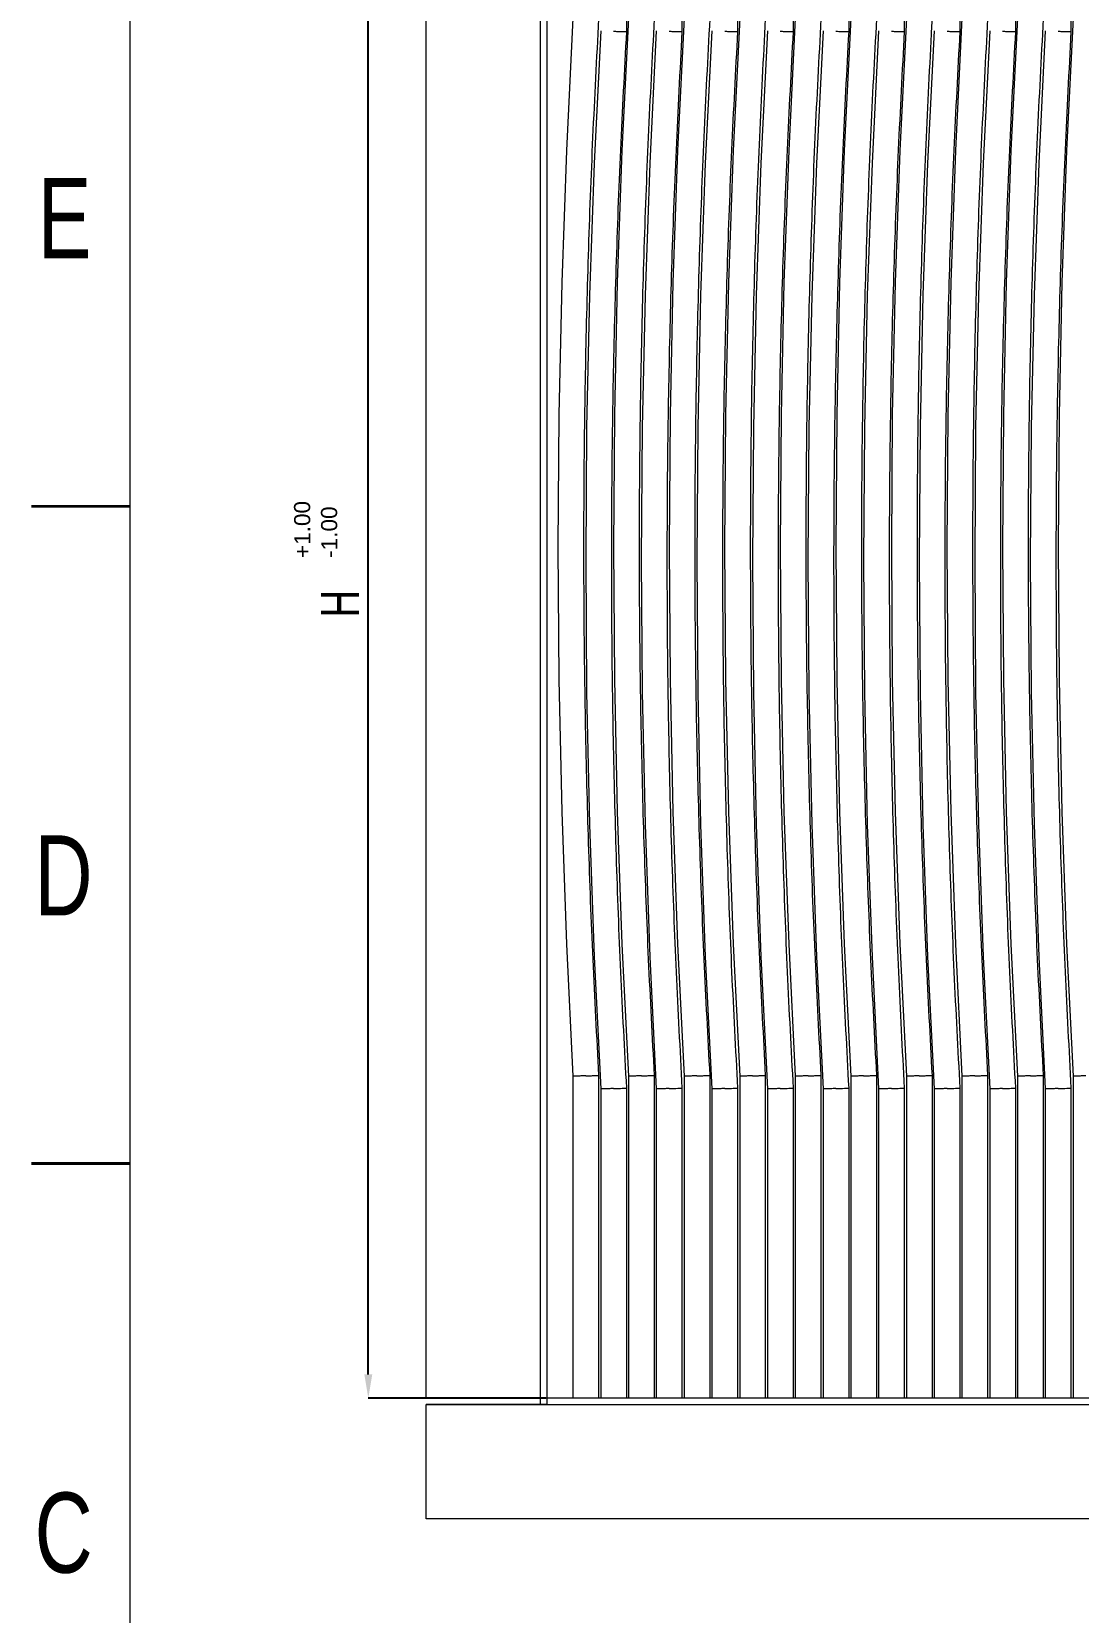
# Model space of a CAD drawing. Header units: millimetres. Extents: x 1601 to 1945, y 1403 to 1645.
# Drawn here: x 1601.2 to 1667.1, y 1495.7 to 1595.3 of the extents above; entities that cross this region are included whole.
import ezdxf

# ---------------------------------------------------------------- set-up
doc = ezdxf.new("R2010")
doc.units = ezdxf.units.MM
doc.styles.add('SLDTEXTSTYLE0', font='TXT', dxfattribs={"width": 0.75})
doc.styles.get("Standard").update_dxf_attribs({"font": 'arial.ttf'})
doc.dimstyles.new('SLDDIMSTYLE0', dxfattribs={"dimtxt": 2.38125, "dimasz": 1.5, "dimexe": 0, "dimexo": 0.0625, "dimgap": 0.595312, "dimtad": 1, "dimdec": 0, "dimlfac": 10, "dimrnd": 1e-09, "dimzin": 12, "dimdsep": 46, "dimtxsty": 'SLDTEXTSTYLE0', "dimsah": 1, "dimcen": 0.09, "dimadec": 0, "dimazin": 3, "dimtfac": 1, "dimtdec": 0, "dimtofl": 0, "dimtmove": 0, "dimatfit": 3, "dimfxl": 1, "dimfrac": 2, "dimtolj": 1, "dimtzin": 12, "dimarcsym": 0})

# ---------------------------------------------------------------- blocks, each defined once
blk = doc.blocks.new('*D53')
at = {"color": 0, "lineweight": -2, "transparency": 16777216}
for p, q in [((1633.613, 1615.596), (1622.426, 1615.596)), ((1622.426, 1510.696), (1622.426, 1614.096)), ((1633.613, 1509.196), (1622.426, 1509.196))]:
    blk.add_line(p, q, dxfattribs=at)
at = {"color": 0, "transparency": 16777216}
for points in [[(1622.176, 1614.096), (1622.676, 1614.096), (1622.426, 1615.596)], [(1622.176, 1510.696), (1622.676, 1510.696), (1622.426, 1509.196)]]:
    blk.add_solid(points, dxfattribs=at)
at = {"layer": 'Defpoints', "color": 0, "transparency": 16777216}
for p in [(1622.426, 1615.596), (1633.675, 1615.596), (1633.675, 1509.196)]:
    blk.add_point(p, dxfattribs=at)
at = {"color": 0, "lineweight": 20, "transparency": 16777216, "insert": (1619.45, 1559.236), "char_height": 2.3813, "attachment_point": 2, "rotation": 90, "style": 'SLDTEXTSTYLE0'}
blk.add_mtext('\\A1;H', dxfattribs=at)

msp = doc.modelspace()

# ---------------------------------------------------------------- linework, layer by layer
at = {"color": 7, "linetype": 'Continuous', "lineweight": 18}
msp.add_line((1607.432, 1409.299), (1607.432, 1638.636), dxfattribs=at)
at = {"lineweight": 20}
for p, q in [((1626.075, 1509.196), (1626.075, 1615.596)), ((1633.255, 1615.596), (1633.255, 1509.196)), ((1633.675, 1615.596), (1633.675, 1509.196)), ((1638.683, 1615.596), (1638.683, 1595.272)), ((1642.183, 1615.596), (1642.183, 1595.272)), ((1645.683, 1615.596), (1645.683, 1595.272)), ((1649.183, 1615.596), (1649.183, 1595.272)), ((1652.683, 1615.596), (1652.683, 1595.272)), ((1656.183, 1615.596), (1656.183, 1595.272)), ((1659.683, 1615.596), (1659.683, 1595.272)), ((1663.183, 1615.596), (1663.183, 1595.272)), ((1666.683, 1615.596), (1666.683, 1595.272)), ((1635.317, 1529.474), (1635.317, 1509.196)), ((1636.933, 1529.52), (1636.933, 1509.196)), ((1638.817, 1529.474), (1638.817, 1509.196)), ((1640.433, 1529.52), (1640.433, 1509.196)), ((1642.317, 1529.474), (1642.317, 1509.196)), ((1643.933, 1529.52), (1643.933, 1509.196)), ((1645.817, 1529.474), (1645.817, 1509.196)), ((1647.433, 1529.52), (1647.433, 1509.196)), ((1649.317, 1529.474), (1649.317, 1509.196)), ((1650.933, 1529.52), (1650.933, 1509.196)), ((1652.817, 1529.474), (1652.817, 1509.196)), ((1654.433, 1529.52), (1654.433, 1509.196)), ((1656.317, 1529.474), (1656.317, 1509.196)), ((1657.933, 1529.52), (1657.933, 1509.196)), ((1659.817, 1529.474), (1659.817, 1509.196)), ((1661.433, 1529.52), (1661.433, 1509.196)), ((1663.317, 1529.474), (1663.317, 1509.196)), ((1664.933, 1529.52), (1664.933, 1509.196)), ((1666.817, 1529.474), (1666.817, 1509.196)), ((1637.067, 1528.674), (1637.067, 1509.196)), ((1638.683, 1528.72), (1638.683, 1509.196)), ((1640.567, 1528.674), (1640.567, 1509.196)), ((1642.183, 1528.72), (1642.183, 1509.196)), ((1644.067, 1528.674), (1644.067, 1509.196)), ((1645.683, 1528.72), (1645.683, 1509.196)), ((1647.567, 1528.674), (1647.567, 1509.196)), ((1649.183, 1528.72), (1649.183, 1509.196)), ((1651.067, 1528.674), (1651.067, 1509.196)), ((1652.683, 1528.72), (1652.683, 1509.196)), ((1654.567, 1528.674), (1654.567, 1509.196)), ((1656.183, 1528.72), (1656.183, 1509.196)), ((1658.067, 1528.674), (1658.067, 1509.196)), ((1659.683, 1528.72), (1659.683, 1509.196)), ((1661.567, 1528.674), (1661.567, 1509.196)), ((1663.183, 1528.72), (1663.183, 1509.196)), ((1665.067, 1528.674), (1665.067, 1509.196)), ((1666.683, 1528.72), (1666.683, 1509.196)), ((1633.255, 1509.196), (1626.075, 1509.196)), ((1626.075, 1508.776), (1626.075, 1508.796)), ((1633.275, 1508.796), (1626.075, 1508.796)), ((1633.675, 1508.776), (1626.075, 1508.776)), ((1626.075, 1501.596), (1626.075, 1508.776)), ((1633.675, 1509.196), (1633.255, 1509.196)), ((1633.275, 1508.796), (1633.275, 1509.196)), ((1633.675, 1508.796), (1633.275, 1508.796)), ((1633.675, 1509.196), (1633.675, 1508.776)), ((1740.075, 1509.196), (1633.675, 1509.196)), ((1740.075, 1508.776), (1633.675, 1508.776)), ((1746.375, 1501.596), (1626.075, 1501.596))]:
    msp.add_line(p, q, dxfattribs=at)
at = {"color": 7, "linetype": 'Continuous', "lineweight": 35}
for p, q in [((1607.432, 1565.364), (1601.222, 1565.364)), ((1601.222, 1523.967), (1607.432, 1523.967)), ((1607.432, 1523.967), (1601.222, 1523.967))]:
    msp.add_line(p, q, dxfattribs=at)
at = {"lineweight": 20, "flags": 128}
for points in [[(1635.317, 1596.118), (1634.903, 1587.793), (1634.607, 1579.463), (1634.43, 1571.13), (1634.37, 1562.796), (1634.43, 1554.461), (1634.607, 1546.128), (1634.903, 1537.799), (1635.317, 1529.474)], [(1638.817, 1596.118), (1638.403, 1587.793), (1638.107, 1579.463), (1637.93, 1571.13), (1637.87, 1562.796), (1637.93, 1554.461), (1638.107, 1546.128), (1638.403, 1537.799), (1638.817, 1529.474)], [(1642.317, 1596.118), (1641.903, 1587.793), (1641.607, 1579.463), (1641.43, 1571.13), (1641.37, 1562.796), (1641.43, 1554.461), (1641.607, 1546.128), (1641.903, 1537.799), (1642.317, 1529.474)], [(1645.817, 1596.118), (1645.403, 1587.793), (1645.107, 1579.463), (1644.93, 1571.13), (1644.87, 1562.796), (1644.93, 1554.461), (1645.107, 1546.128), (1645.403, 1537.799), (1645.817, 1529.474)], [(1649.317, 1596.118), (1648.903, 1587.793), (1648.607, 1579.463), (1648.43, 1571.13), (1648.37, 1562.796), (1648.43, 1554.461), (1648.607, 1546.128), (1648.903, 1537.799), (1649.317, 1529.474)], [(1652.817, 1596.118), (1652.403, 1587.793), (1652.107, 1579.463), (1651.93, 1571.13), (1651.87, 1562.796), (1651.93, 1554.461), (1652.107, 1546.128), (1652.403, 1537.799), (1652.817, 1529.474)], [(1656.317, 1596.118), (1655.903, 1587.793), (1655.607, 1579.463), (1655.43, 1571.13), (1655.37, 1562.796), (1655.43, 1554.461), (1655.607, 1546.128), (1655.903, 1537.799), (1656.317, 1529.474)], [(1659.817, 1596.118), (1659.403, 1587.793), (1659.107, 1579.463), (1658.93, 1571.13), (1658.87, 1562.796), (1658.93, 1554.461), (1659.107, 1546.128), (1659.403, 1537.799), (1659.817, 1529.474)], [(1663.317, 1596.118), (1662.903, 1587.793), (1662.607, 1579.463), (1662.43, 1571.13), (1662.37, 1562.796), (1662.43, 1554.461), (1662.607, 1546.128), (1662.903, 1537.799), (1663.317, 1529.474)], [(1666.817, 1596.118), (1666.403, 1587.793), (1666.107, 1579.463), (1665.93, 1571.13), (1665.87, 1562.796), (1665.93, 1554.461), (1666.107, 1546.128), (1666.403, 1537.799), (1666.817, 1529.474)], [(1637.067, 1595.318), (1636.653, 1586.993), (1636.357, 1578.663), (1636.18, 1570.33), (1636.12, 1561.996), (1636.18, 1553.661), (1636.357, 1545.328), (1636.653, 1536.999), (1637.067, 1528.674)], [(1640.567, 1595.318), (1640.153, 1586.993), (1639.857, 1578.663), (1639.68, 1570.33), (1639.62, 1561.996), (1639.68, 1553.661), (1639.857, 1545.328), (1640.153, 1536.999), (1640.567, 1528.674)], [(1644.067, 1595.318), (1643.653, 1586.993), (1643.357, 1578.663), (1643.18, 1570.33), (1643.12, 1561.996), (1643.18, 1553.661), (1643.357, 1545.328), (1643.653, 1536.999), (1644.067, 1528.674)], [(1647.567, 1595.318), (1647.153, 1586.993), (1646.857, 1578.663), (1646.68, 1570.33), (1646.62, 1561.996), (1646.68, 1553.661), (1646.857, 1545.328), (1647.153, 1536.999), (1647.567, 1528.674)], [(1651.067, 1595.318), (1650.653, 1586.993), (1650.357, 1578.663), (1650.18, 1570.33), (1650.12, 1561.996), (1650.18, 1553.661), (1650.357, 1545.328), (1650.653, 1536.999), (1651.067, 1528.674)], [(1654.567, 1595.318), (1654.153, 1586.993), (1653.857, 1578.663), (1653.68, 1570.33), (1653.62, 1561.996), (1653.68, 1553.661), (1653.857, 1545.328), (1654.153, 1536.999), (1654.567, 1528.674)], [(1658.067, 1595.318), (1657.653, 1586.993), (1657.357, 1578.663), (1657.18, 1570.33), (1657.12, 1561.996), (1657.18, 1553.661), (1657.357, 1545.328), (1657.653, 1536.999), (1658.067, 1528.674)], [(1661.567, 1595.318), (1661.153, 1586.993), (1660.857, 1578.663), (1660.68, 1570.33), (1660.62, 1561.996), (1660.68, 1553.661), (1660.857, 1545.328), (1661.153, 1536.999), (1661.567, 1528.674)], [(1665.067, 1595.318), (1664.653, 1586.993), (1664.357, 1578.663), (1664.18, 1570.33), (1664.12, 1561.996), (1664.18, 1553.661), (1664.357, 1545.328), (1664.653, 1536.999), (1665.067, 1528.674)]]:
    msp.add_lwpolyline(points, dxfattribs=at)
at = {"lineweight": 20}
for points, knots in [([(1636.933, 1596.072), (1636.801, 1593.589), (1636.537, 1588.624), (1636.26, 1581.171), (1636.072, 1573.716), (1635.981, 1566.258), (1635.984, 1558.845), (1636.08, 1551.476), (1636.269, 1544.154), (1636.543, 1536.834), (1636.803, 1531.958), (1636.933, 1529.52)], [0, 0, 0, 0, 0.112002, 0.224001, 0.336, 0.448, 0.56, 0.669999, 0.779999, 0.889998, 1, 1, 1, 1]), ([(1638.683, 1595.272), (1638.551, 1592.789), (1638.287, 1587.824), (1638.01, 1580.371), (1637.822, 1572.916), (1637.731, 1565.458), (1637.734, 1558.045), (1637.83, 1550.676), (1638.019, 1543.354), (1638.293, 1536.034), (1638.553, 1531.158), (1638.683, 1528.72)], [0, 0, 0, 0, 0.112002, 0.224001, 0.336, 0.448, 0.56, 0.669999, 0.779999, 0.889998, 1, 1, 1, 1]), ([(1637.875, 1595.295), (1637.878, 1595.295), (1637.893, 1595.294), (1637.998, 1595.291), (1638.145, 1595.287), (1638.346, 1595.281), (1638.517, 1595.276), (1638.656, 1595.273), (1638.674, 1595.272), (1638.683, 1595.272)], [0, 0, 0, 0, 0.005967, 0.035468, 0.250133, 0.356315, 0.570905, 0.785452, 1, 1, 1, 1]), ([(1640.433, 1596.072), (1640.301, 1593.589), (1640.037, 1588.624), (1639.76, 1581.171), (1639.572, 1573.716), (1639.481, 1566.258), (1639.484, 1558.845), (1639.58, 1551.476), (1639.769, 1544.154), (1640.043, 1536.834), (1640.303, 1531.958), (1640.433, 1529.52)], [0, 0, 0, 0, 0.112002, 0.224001, 0.336, 0.448, 0.56, 0.669999, 0.779999, 0.889998, 1, 1, 1, 1]), ([(1642.183, 1595.272), (1642.051, 1592.789), (1641.787, 1587.824), (1641.51, 1580.371), (1641.322, 1572.916), (1641.231, 1565.458), (1641.234, 1558.045), (1641.33, 1550.676), (1641.519, 1543.354), (1641.793, 1536.034), (1642.053, 1531.158), (1642.183, 1528.72)], [0, 0, 0, 0, 0.112002, 0.224001, 0.336, 0.448, 0.56, 0.669999, 0.779999, 0.889998, 1, 1, 1, 1]), ([(1641.375, 1595.295), (1641.378, 1595.295), (1641.393, 1595.294), (1641.498, 1595.291), (1641.645, 1595.287), (1641.846, 1595.281), (1642.017, 1595.276), (1642.156, 1595.273), (1642.174, 1595.272), (1642.183, 1595.272)], [0, 0, 0, 0, 0.005967, 0.035463, 0.250133, 0.356311, 0.570902, 0.785452, 1, 1, 1, 1]), ([(1643.933, 1596.072), (1643.801, 1593.589), (1643.537, 1588.624), (1643.26, 1581.171), (1643.072, 1573.716), (1642.981, 1566.258), (1642.984, 1558.845), (1643.08, 1551.476), (1643.269, 1544.154), (1643.543, 1536.834), (1643.803, 1531.958), (1643.933, 1529.52)], [0, 0, 0, 0, 0.1120016, 0.2240007, 0.3360005, 0.4480001, 0.5599997, 0.6699995, 0.7799993, 0.8899981, 1, 1, 1, 1]), ([(1645.683, 1595.272), (1645.551, 1592.789), (1645.287, 1587.824), (1645.01, 1580.371), (1644.822, 1572.916), (1644.731, 1565.458), (1644.734, 1558.045), (1644.83, 1550.676), (1645.019, 1543.354), (1645.293, 1536.034), (1645.553, 1531.158), (1645.683, 1528.72)], [0, 0, 0, 0, 0.112002, 0.224001, 0.336, 0.448, 0.56, 0.669999, 0.779999, 0.889998, 1, 1, 1, 1]), ([(1644.875, 1595.295), (1644.878, 1595.295), (1644.893, 1595.294), (1644.998, 1595.291), (1645.145, 1595.287), (1645.346, 1595.281), (1645.517, 1595.276), (1645.656, 1595.273), (1645.674, 1595.272), (1645.683, 1595.272)], [0, 0, 0, 0, 0.005967, 0.035463, 0.250133, 0.356313, 0.570902, 0.785452, 1, 1, 1, 1]), ([(1647.433, 1596.072), (1647.301, 1593.589), (1647.037, 1588.624), (1646.76, 1581.171), (1646.572, 1573.716), (1646.481, 1566.258), (1646.484, 1558.845), (1646.58, 1551.476), (1646.769, 1544.154), (1647.043, 1536.834), (1647.303, 1531.958), (1647.433, 1529.52)], [0, 0, 0, 0, 0.1120016, 0.2240007, 0.3360005, 0.4480001, 0.5599997, 0.6699995, 0.7799993, 0.8899981, 1, 1, 1, 1]), ([(1649.183, 1595.272), (1649.051, 1592.789), (1648.787, 1587.824), (1648.51, 1580.371), (1648.322, 1572.916), (1648.231, 1565.458), (1648.234, 1558.045), (1648.33, 1550.676), (1648.519, 1543.354), (1648.793, 1536.034), (1649.053, 1531.158), (1649.183, 1528.72)], [0, 0, 0, 0, 0.112002, 0.224001, 0.336, 0.448, 0.56, 0.669999, 0.779999, 0.889998, 1, 1, 1, 1]), ([(1648.375, 1595.295), (1648.378, 1595.295), (1648.393, 1595.294), (1648.498, 1595.291), (1648.645, 1595.287), (1648.846, 1595.281), (1649.017, 1595.276), (1649.156, 1595.273), (1649.174, 1595.272), (1649.183, 1595.272)], [0, 0, 0, 0, 0.005967, 0.035463, 0.250133, 0.356313, 0.570903, 0.785452, 1, 1, 1, 1]), ([(1650.933, 1596.072), (1650.801, 1593.589), (1650.537, 1588.624), (1650.26, 1581.171), (1650.072, 1573.716), (1649.981, 1566.258), (1649.984, 1558.845), (1650.08, 1551.476), (1650.269, 1544.154), (1650.543, 1536.834), (1650.803, 1531.958), (1650.933, 1529.52)], [0, 0, 0, 0, 0.112002, 0.224001, 0.336, 0.448, 0.56, 0.669999, 0.779999, 0.889998, 1, 1, 1, 1]), ([(1652.683, 1595.272), (1652.551, 1592.789), (1652.287, 1587.824), (1652.01, 1580.371), (1651.822, 1572.916), (1651.731, 1565.458), (1651.734, 1558.045), (1651.83, 1550.676), (1652.019, 1543.354), (1652.293, 1536.034), (1652.553, 1531.158), (1652.683, 1528.72)], [0, 0, 0, 0, 0.112002, 0.224001, 0.336, 0.448, 0.56, 0.669999, 0.779999, 0.889998, 1, 1, 1, 1]), ([(1651.875, 1595.295), (1651.878, 1595.295), (1651.893, 1595.294), (1651.998, 1595.291), (1652.145, 1595.287), (1652.346, 1595.281), (1652.517, 1595.276), (1652.656, 1595.273), (1652.674, 1595.272), (1652.683, 1595.272)], [0, 0, 0, 0, 0.005967, 0.035466, 0.250133, 0.356313, 0.570903, 0.785452, 1, 1, 1, 1]), ([(1654.433, 1596.072), (1654.301, 1593.589), (1654.037, 1588.624), (1653.76, 1581.171), (1653.572, 1573.716), (1653.481, 1566.258), (1653.484, 1558.845), (1653.58, 1551.476), (1653.769, 1544.154), (1654.043, 1536.834), (1654.303, 1531.958), (1654.433, 1529.52)], [0, 0, 0, 0, 0.112002, 0.224001, 0.336, 0.448, 0.56, 0.669999, 0.779999, 0.889998, 1, 1, 1, 1]), ([(1656.183, 1595.272), (1656.051, 1592.789), (1655.787, 1587.824), (1655.51, 1580.371), (1655.322, 1572.916), (1655.231, 1565.458), (1655.234, 1558.045), (1655.33, 1550.676), (1655.519, 1543.354), (1655.793, 1536.034), (1656.053, 1531.158), (1656.183, 1528.72)], [0, 0, 0, 0, 0.112002, 0.224001, 0.336, 0.448, 0.56, 0.669999, 0.779999, 0.889998, 1, 1, 1, 1]), ([(1655.375, 1595.295), (1655.378, 1595.295), (1655.393, 1595.294), (1655.498, 1595.291), (1655.645, 1595.287), (1655.846, 1595.281), (1656.017, 1595.276), (1656.156, 1595.273), (1656.174, 1595.272), (1656.183, 1595.272)], [0, 0, 0, 0, 0.005967, 0.035466, 0.250135, 0.356313, 0.570904, 0.785452, 1, 1, 1, 1]), ([(1657.933, 1596.072), (1657.801, 1593.589), (1657.537, 1588.624), (1657.26, 1581.171), (1657.072, 1573.716), (1656.981, 1566.258), (1656.984, 1558.845), (1657.08, 1551.476), (1657.269, 1544.154), (1657.543, 1536.834), (1657.803, 1531.958), (1657.933, 1529.52)], [0, 0, 0, 0, 0.1120016, 0.2240007, 0.3360005, 0.4480001, 0.5599997, 0.6699995, 0.7799993, 0.8899981, 1, 1, 1, 1]), ([(1659.683, 1595.272), (1659.551, 1592.789), (1659.287, 1587.824), (1659.01, 1580.371), (1658.822, 1572.916), (1658.731, 1565.458), (1658.734, 1558.045), (1658.83, 1550.676), (1659.019, 1543.354), (1659.293, 1536.034), (1659.553, 1531.158), (1659.683, 1528.72)], [0, 0, 0, 0, 0.1120016, 0.2240007, 0.3360005, 0.4480001, 0.5599998, 0.6699994, 0.7799992, 0.8899981, 1, 1, 1, 1]), ([(1658.875, 1595.295), (1658.878, 1595.295), (1658.893, 1595.294), (1658.998, 1595.291), (1659.145, 1595.287), (1659.346, 1595.281), (1659.517, 1595.276), (1659.656, 1595.273), (1659.674, 1595.272), (1659.683, 1595.272)], [0, 0, 0, 0, 0.005967, 0.035466, 0.250135, 0.356313, 0.570904, 0.785452, 1, 1, 1, 1]), ([(1661.433, 1596.072), (1661.301, 1593.589), (1661.037, 1588.624), (1660.76, 1581.171), (1660.572, 1573.716), (1660.481, 1566.258), (1660.484, 1558.845), (1660.58, 1551.476), (1660.769, 1544.154), (1661.043, 1536.834), (1661.303, 1531.958), (1661.433, 1529.52)], [0, 0, 0, 0, 0.112002, 0.224001, 0.336, 0.448, 0.56, 0.669999, 0.779999, 0.889998, 1, 1, 1, 1]), ([(1663.183, 1595.272), (1663.051, 1592.789), (1662.787, 1587.824), (1662.51, 1580.371), (1662.322, 1572.916), (1662.231, 1565.458), (1662.234, 1558.045), (1662.33, 1550.676), (1662.519, 1543.354), (1662.793, 1536.034), (1663.053, 1531.158), (1663.183, 1528.72)], [0, 0, 0, 0, 0.1120016, 0.2240007, 0.3360005, 0.4480001, 0.5599998, 0.6699994, 0.7799992, 0.8899981, 1, 1, 1, 1]), ([(1662.375, 1595.295), (1662.378, 1595.295), (1662.393, 1595.294), (1662.498, 1595.291), (1662.645, 1595.287), (1662.846, 1595.281), (1663.017, 1595.276), (1663.156, 1595.273), (1663.174, 1595.272), (1663.183, 1595.272)], [0, 0, 0, 0, 0.005967, 0.035466, 0.250135, 0.356315, 0.570904, 0.785452, 1, 1, 1, 1]), ([(1664.933, 1596.072), (1664.801, 1593.589), (1664.537, 1588.624), (1664.26, 1581.171), (1664.072, 1573.716), (1663.981, 1566.258), (1663.984, 1558.845), (1664.08, 1551.476), (1664.269, 1544.154), (1664.543, 1536.834), (1664.803, 1531.958), (1664.933, 1529.52)], [0, 0, 0, 0, 0.112002, 0.224001, 0.336, 0.448, 0.56, 0.669999, 0.779999, 0.889998, 1, 1, 1, 1]), ([(1666.683, 1595.272), (1666.551, 1592.789), (1666.287, 1587.824), (1666.01, 1580.371), (1665.822, 1572.916), (1665.731, 1565.458), (1665.734, 1558.045), (1665.83, 1550.676), (1666.019, 1543.354), (1666.293, 1536.034), (1666.553, 1531.158), (1666.683, 1528.72)], [0, 0, 0, 0, 0.112002, 0.224001, 0.336, 0.448, 0.56, 0.669999, 0.779999, 0.889998, 1, 1, 1, 1]), ([(1665.875, 1595.295), (1665.878, 1595.295), (1665.893, 1595.294), (1665.998, 1595.291), (1666.145, 1595.287), (1666.346, 1595.281), (1666.517, 1595.276), (1666.656, 1595.273), (1666.674, 1595.272), (1666.683, 1595.272)], [0, 0, 0, 0, 0.005965, 0.035463, 0.250133, 0.356313, 0.570902, 0.785452, 1, 1, 1, 1]), ([(1636.125, 1529.497), (1636.123, 1529.497), (1636.063, 1529.495), (1635.913, 1529.491), (1635.688, 1529.484), (1635.483, 1529.479), (1635.344, 1529.475), (1635.326, 1529.474), (1635.317, 1529.474)], [0, 0, 0, 0, 0.005968, 0.141451, 0.356229, 0.570843, 0.78542, 1, 1, 1, 1]), ([(1636.125, 1529.497), (1636.128, 1529.497), (1636.143, 1529.497), (1636.248, 1529.5), (1636.395, 1529.505), (1636.596, 1529.51), (1636.767, 1529.515), (1636.906, 1529.519), (1636.924, 1529.52), (1636.933, 1529.52)], [0, 0, 0, 0, 0.005967, 0.035463, 0.250132, 0.356313, 0.570899, 0.785448, 1, 1, 1, 1]), ([(1639.625, 1529.497), (1639.623, 1529.497), (1639.563, 1529.495), (1639.413, 1529.491), (1639.188, 1529.484), (1638.983, 1529.479), (1638.844, 1529.475), (1638.826, 1529.474), (1638.817, 1529.474)], [0, 0, 0, 0, 0.0059678, 0.1414552, 0.3562286, 0.5708461, 0.7854202, 1, 1, 1, 1]), ([(1639.625, 1529.497), (1639.628, 1529.497), (1639.643, 1529.497), (1639.748, 1529.5), (1639.895, 1529.505), (1640.096, 1529.51), (1640.267, 1529.515), (1640.406, 1529.519), (1640.424, 1529.52), (1640.433, 1529.52)], [0, 0, 0, 0, 0.005962, 0.035463, 0.250132, 0.35631, 0.5709, 0.785449, 1, 1, 1, 1]), ([(1643.125, 1529.497), (1643.123, 1529.497), (1643.063, 1529.495), (1642.913, 1529.491), (1642.688, 1529.484), (1642.483, 1529.479), (1642.344, 1529.475), (1642.326, 1529.474), (1642.317, 1529.474)], [0, 0, 0, 0, 0.0059678, 0.1414509, 0.3562248, 0.5708428, 0.7854197, 1, 1, 1, 1]), ([(1643.125, 1529.497), (1643.128, 1529.497), (1643.143, 1529.497), (1643.248, 1529.5), (1643.395, 1529.505), (1643.596, 1529.51), (1643.767, 1529.515), (1643.906, 1529.519), (1643.924, 1529.52), (1643.933, 1529.52)], [0, 0, 0, 0, 0.005967, 0.035463, 0.250134, 0.356311, 0.570901, 0.785448, 1, 1, 1, 1]), ([(1646.625, 1529.497), (1646.623, 1529.497), (1646.563, 1529.495), (1646.413, 1529.491), (1646.188, 1529.484), (1645.983, 1529.479), (1645.844, 1529.475), (1645.826, 1529.474), (1645.817, 1529.474)], [0, 0, 0, 0, 0.005965, 0.141451, 0.356227, 0.570843, 0.78542, 1, 1, 1, 1]), ([(1646.625, 1529.497), (1646.628, 1529.497), (1646.643, 1529.497), (1646.748, 1529.5), (1646.895, 1529.505), (1647.096, 1529.51), (1647.267, 1529.515), (1647.406, 1529.519), (1647.424, 1529.52), (1647.433, 1529.52)], [0, 0, 0, 0, 0.005967, 0.035465, 0.250134, 0.356311, 0.570901, 0.785448, 1, 1, 1, 1]), ([(1650.125, 1529.497), (1650.123, 1529.497), (1650.063, 1529.495), (1649.913, 1529.491), (1649.688, 1529.484), (1649.483, 1529.479), (1649.344, 1529.475), (1649.326, 1529.474), (1649.317, 1529.474)], [0, 0, 0, 0, 0.005965, 0.141451, 0.356227, 0.570844, 0.78542, 1, 1, 1, 1]), ([(1650.125, 1529.497), (1650.128, 1529.497), (1650.143, 1529.497), (1650.248, 1529.5), (1650.395, 1529.505), (1650.596, 1529.51), (1650.767, 1529.515), (1650.906, 1529.519), (1650.924, 1529.52), (1650.933, 1529.52)], [0, 0, 0, 0, 0.005967, 0.035465, 0.250134, 0.356313, 0.570901, 0.785448, 1, 1, 1, 1]), ([(1653.625, 1529.497), (1653.623, 1529.497), (1653.563, 1529.495), (1653.413, 1529.491), (1653.188, 1529.484), (1652.983, 1529.479), (1652.844, 1529.475), (1652.826, 1529.474), (1652.817, 1529.474)], [0, 0, 0, 0, 0.0059678, 0.1414531, 0.3562267, 0.5708444, 0.78542, 1, 1, 1, 1]), ([(1653.625, 1529.497), (1653.628, 1529.497), (1653.643, 1529.497), (1653.748, 1529.5), (1653.895, 1529.505), (1654.096, 1529.51), (1654.267, 1529.515), (1654.406, 1529.519), (1654.424, 1529.52), (1654.433, 1529.52)], [0, 0, 0, 0, 0.0059646, 0.0354631, 0.2501321, 0.3563114, 0.5708995, 0.7854483, 1, 1, 1, 1]), ([(1657.125, 1529.497), (1657.123, 1529.497), (1657.063, 1529.495), (1656.913, 1529.491), (1656.688, 1529.484), (1656.483, 1529.479), (1656.344, 1529.475), (1656.326, 1529.474), (1656.317, 1529.474)], [0, 0, 0, 0, 0.005968, 0.141451, 0.356227, 0.570844, 0.78542, 1, 1, 1, 1]), ([(1657.125, 1529.497), (1657.128, 1529.497), (1657.143, 1529.497), (1657.248, 1529.5), (1657.395, 1529.505), (1657.596, 1529.51), (1657.767, 1529.515), (1657.906, 1529.519), (1657.924, 1529.52), (1657.933, 1529.52)], [0, 0, 0, 0, 0.005967, 0.035463, 0.250132, 0.356311, 0.570899, 0.785448, 1, 1, 1, 1]), ([(1660.625, 1529.497), (1660.623, 1529.497), (1660.563, 1529.495), (1660.413, 1529.491), (1660.188, 1529.484), (1659.983, 1529.479), (1659.844, 1529.475), (1659.826, 1529.474), (1659.817, 1529.474)], [0, 0, 0, 0, 0.005968, 0.141451, 0.356227, 0.570844, 0.78542, 1, 1, 1, 1]), ([(1660.625, 1529.497), (1660.628, 1529.497), (1660.643, 1529.497), (1660.748, 1529.5), (1660.895, 1529.505), (1661.096, 1529.51), (1661.267, 1529.515), (1661.406, 1529.519), (1661.424, 1529.52), (1661.433, 1529.52)], [0, 0, 0, 0, 0.005967, 0.035463, 0.250132, 0.356311, 0.570899, 0.785448, 1, 1, 1, 1]), ([(1664.125, 1529.497), (1664.123, 1529.497), (1664.063, 1529.495), (1663.913, 1529.491), (1663.688, 1529.484), (1663.483, 1529.479), (1663.344, 1529.475), (1663.326, 1529.474), (1663.317, 1529.474)], [0, 0, 0, 0, 0.005968, 0.141451, 0.356227, 0.570844, 0.78542, 1, 1, 1, 1]), ([(1664.125, 1529.497), (1664.128, 1529.497), (1664.143, 1529.497), (1664.248, 1529.5), (1664.395, 1529.505), (1664.596, 1529.51), (1664.767, 1529.515), (1664.906, 1529.519), (1664.924, 1529.52), (1664.933, 1529.52)], [0, 0, 0, 0, 0.005967, 0.035463, 0.250132, 0.356311, 0.570901, 0.785448, 1, 1, 1, 1]), ([(1667.625, 1529.497), (1667.623, 1529.497), (1667.563, 1529.495), (1667.413, 1529.491), (1667.188, 1529.484), (1666.983, 1529.479), (1666.844, 1529.475), (1666.826, 1529.474), (1666.817, 1529.474)], [0, 0, 0, 0, 0.005968, 0.141451, 0.356227, 0.570844, 0.78542, 1, 1, 1, 1]), ([(1637.875, 1528.697), (1637.873, 1528.697), (1637.813, 1528.695), (1637.663, 1528.691), (1637.438, 1528.684), (1637.233, 1528.679), (1637.094, 1528.675), (1637.076, 1528.674), (1637.067, 1528.674)], [0, 0, 0, 0, 0.0059678, 0.141452, 0.3562268, 0.5708457, 0.7854235, 1, 1, 1, 1]), ([(1637.875, 1528.697), (1637.878, 1528.697), (1637.893, 1528.697), (1637.998, 1528.7), (1638.145, 1528.705), (1638.346, 1528.71), (1638.517, 1528.715), (1638.656, 1528.719), (1638.674, 1528.72), (1638.683, 1528.72)], [0, 0, 0, 0, 0.005967, 0.035468, 0.250133, 0.356315, 0.570905, 0.785452, 1, 1, 1, 1]), ([(1641.375, 1528.697), (1641.373, 1528.697), (1641.313, 1528.695), (1641.163, 1528.691), (1640.938, 1528.684), (1640.733, 1528.679), (1640.594, 1528.675), (1640.576, 1528.674), (1640.567, 1528.674)], [0, 0, 0, 0, 0.0059678, 0.1414519, 0.3562309, 0.570846, 0.7854237, 1, 1, 1, 1]), ([(1641.375, 1528.697), (1641.378, 1528.697), (1641.393, 1528.697), (1641.498, 1528.7), (1641.645, 1528.705), (1641.846, 1528.71), (1642.017, 1528.715), (1642.156, 1528.719), (1642.174, 1528.72), (1642.183, 1528.72)], [0, 0, 0, 0, 0.005967, 0.0354634, 0.2501334, 0.356311, 0.5709018, 0.7854516, 1, 1, 1, 1]), ([(1644.875, 1528.697), (1644.873, 1528.697), (1644.813, 1528.695), (1644.663, 1528.691), (1644.438, 1528.684), (1644.233, 1528.679), (1644.094, 1528.675), (1644.076, 1528.674), (1644.067, 1528.674)], [0, 0, 0, 0, 0.0059678, 0.1414519, 0.3562286, 0.5708473, 0.7854237, 1, 1, 1, 1]), ([(1644.875, 1528.697), (1644.878, 1528.697), (1644.893, 1528.697), (1644.998, 1528.7), (1645.145, 1528.705), (1645.346, 1528.71), (1645.517, 1528.715), (1645.656, 1528.719), (1645.674, 1528.72), (1645.683, 1528.72)], [0, 0, 0, 0, 0.005967, 0.035463, 0.250133, 0.356313, 0.570902, 0.785452, 1, 1, 1, 1]), ([(1648.375, 1528.697), (1648.373, 1528.697), (1648.313, 1528.695), (1648.163, 1528.691), (1647.938, 1528.684), (1647.733, 1528.679), (1647.594, 1528.675), (1647.576, 1528.674), (1647.567, 1528.674)], [0, 0, 0, 0, 0.0059678, 0.1414519, 0.3562286, 0.5708473, 0.7854237, 1, 1, 1, 1]), ([(1648.375, 1528.697), (1648.378, 1528.697), (1648.393, 1528.697), (1648.498, 1528.7), (1648.645, 1528.705), (1648.846, 1528.71), (1649.017, 1528.715), (1649.156, 1528.719), (1649.174, 1528.72), (1649.183, 1528.72)], [0, 0, 0, 0, 0.005967, 0.035463, 0.250133, 0.356313, 0.570903, 0.785452, 1, 1, 1, 1]), ([(1651.875, 1528.697), (1651.873, 1528.697), (1651.813, 1528.695), (1651.663, 1528.691), (1651.438, 1528.684), (1651.233, 1528.679), (1651.094, 1528.675), (1651.076, 1528.674), (1651.067, 1528.674)], [0, 0, 0, 0, 0.0059678, 0.1414519, 0.3562286, 0.5708473, 0.7854237, 1, 1, 1, 1]), ([(1651.875, 1528.697), (1651.878, 1528.697), (1651.893, 1528.697), (1651.998, 1528.7), (1652.145, 1528.705), (1652.346, 1528.71), (1652.517, 1528.715), (1652.656, 1528.719), (1652.674, 1528.72), (1652.683, 1528.72)], [0, 0, 0, 0, 0.005967, 0.035466, 0.250133, 0.356313, 0.570903, 0.785452, 1, 1, 1, 1]), ([(1655.375, 1528.697), (1655.373, 1528.697), (1655.313, 1528.695), (1655.163, 1528.691), (1654.938, 1528.684), (1654.733, 1528.679), (1654.594, 1528.675), (1654.576, 1528.674), (1654.567, 1528.674)], [0, 0, 0, 0, 0.005968, 0.141452, 0.356229, 0.570846, 0.785424, 1, 1, 1, 1]), ([(1655.375, 1528.697), (1655.378, 1528.697), (1655.393, 1528.697), (1655.498, 1528.7), (1655.645, 1528.705), (1655.846, 1528.71), (1656.017, 1528.715), (1656.156, 1528.719), (1656.174, 1528.72), (1656.183, 1528.72)], [0, 0, 0, 0, 0.005967, 0.035466, 0.250135, 0.356313, 0.570904, 0.785452, 1, 1, 1, 1]), ([(1658.875, 1528.697), (1658.873, 1528.697), (1658.813, 1528.695), (1658.663, 1528.691), (1658.438, 1528.684), (1658.233, 1528.679), (1658.094, 1528.675), (1658.076, 1528.674), (1658.067, 1528.674)], [0, 0, 0, 0, 0.005968, 0.141452, 0.356229, 0.570846, 0.785424, 1, 1, 1, 1]), ([(1658.875, 1528.697), (1658.878, 1528.697), (1658.893, 1528.697), (1658.998, 1528.7), (1659.145, 1528.705), (1659.346, 1528.71), (1659.517, 1528.715), (1659.656, 1528.719), (1659.674, 1528.72), (1659.683, 1528.72)], [0, 0, 0, 0, 0.005967, 0.035466, 0.250135, 0.356313, 0.570904, 0.785452, 1, 1, 1, 1]), ([(1662.375, 1528.697), (1662.373, 1528.697), (1662.313, 1528.695), (1662.163, 1528.691), (1661.938, 1528.684), (1661.733, 1528.679), (1661.594, 1528.675), (1661.576, 1528.674), (1661.567, 1528.674)], [0, 0, 0, 0, 0.005965, 0.141452, 0.356229, 0.570846, 0.785424, 1, 1, 1, 1]), ([(1662.375, 1528.697), (1662.378, 1528.697), (1662.393, 1528.697), (1662.498, 1528.7), (1662.645, 1528.705), (1662.846, 1528.71), (1663.017, 1528.715), (1663.156, 1528.719), (1663.174, 1528.72), (1663.183, 1528.72)], [0, 0, 0, 0, 0.005967, 0.035466, 0.250135, 0.356315, 0.570904, 0.785452, 1, 1, 1, 1]), ([(1665.875, 1528.697), (1665.873, 1528.697), (1665.813, 1528.695), (1665.663, 1528.691), (1665.438, 1528.684), (1665.233, 1528.679), (1665.094, 1528.675), (1665.076, 1528.674), (1665.067, 1528.674)], [0, 0, 0, 0, 0.0059678, 0.1414541, 0.3562307, 0.5708475, 0.7854238, 1, 1, 1, 1]), ([(1665.875, 1528.697), (1665.878, 1528.697), (1665.893, 1528.697), (1665.998, 1528.7), (1666.145, 1528.705), (1666.346, 1528.71), (1666.517, 1528.715), (1666.656, 1528.719), (1666.674, 1528.72), (1666.683, 1528.72)], [0, 0, 0, 0, 0.005965, 0.035463, 0.250133, 0.356313, 0.570902, 0.785452, 1, 1, 1, 1])]:
    msp.add_open_spline(points, degree=3, knots=knots, dxfattribs=at)

# ---------------------------------------------------------------- texts
at = {"color": 7, "linetype": 'Continuous', "lineweight": 0, "char_height": 5.047, "attachment_point": 2, "style": 'SLDTEXTSTYLE0'}
for s, insert in [('E', (1603.301, 1586.042)), ('D', (1603.234, 1544.645)), ('C', (1603.24, 1503.249))]:
    msp.add_mtext(s, dxfattribs=dict(at, insert=insert))
at = {"insert": (1617.771, 1562.108), "char_height": 1.0177, "attachment_point": 1, "rotation": 90.42607}
msp.add_mtext_dynamic_manual_height_columns('+1.00\\P-1.00', width=6.0445, gutter_width=12.5, heights=[0], dxfattribs=at)

# ---------------------------------------------------------------- dimensions: what is measured, and where the dimension line sits
at = {"lineweight": 20}
dim = msp.add_linear_dim(base=(1622.426, 1615.596), p1=(1633.675, 1509.196), p2=(1633.675, 1615.596), angle=90, text='H', dimstyle='SLDDIMSTYLE0', dxfattribs=at)
dim.commit()
dim.dimension.update_dxf_attribs({"geometry": '*D53', "text_midpoint": (1622.426, 1559.236), "dimtype": 160})

doc.saveas('drawing.dxf')
